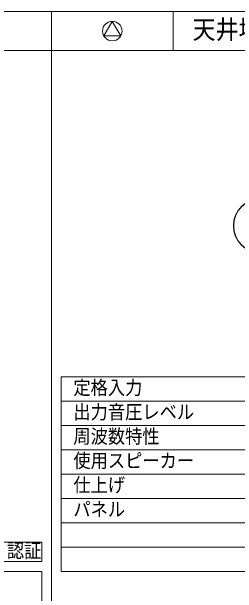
# Model space of a CAD drawing. Units: millimetres on the paper. Extents: x -401 to 401, y -280 to 280.
# Drawn here: x -266.2 to -219.8, y 0.5 to 120 of the extents above; entities that cross this region are included whole.
import ezdxf
from ezdxf.enums import TextEntityAlignment as Align

# ---------------------------------------------------------------- set-up
doc = ezdxf.new("R2010")
doc.units = ezdxf.units.MM
for name, color, linetype, lineweight in [('0-1_WAKU', 4, 'Continuous', 9), ('0-3_WAKU-M', 7, 'Continuous', 9), ('0-4_(J)SP', 7, 'Continuous', 9), ('0-5_GAIKEI', 4, 'Continuous', 9), ('0-7_MOJI1', 7, 'Continuous', 9)]:
    doc.layers.add(name, color=color, linetype=linetype, lineweight=lineweight)
doc.styles.add('ＭＳ ゴシック', font='')
doc.styles.get('ＭＳ ゴシック').set_extended_font_data('MS Gothic')

msp = doc.modelspace()

# ---------------------------------------------------------------- linework, layer by layer
at = {"layer": '0-1_WAKU', "color": 3}
for p, q in [((-255.989, 5.017), (-255.989, 45.017)), ((-255.989, 45.017), (-130.989, 45.017)), ((-259.989, 5.017), (-384.989, 5.017)), ((-259.989, -114.983), (-259.989, 5.017)), ((-255.989, 5.017), (-130.989, 5.017))]:
    msp.add_line(p, q, dxfattribs=at)
at = {"layer": '0-1_WAKU'}
for p, q in [((-130.989, 40.017), (-255.989, 40.017)), ((-130.989, 35.017), (-255.989, 35.017)), ((-130.989, 30.017), (-255.989, 30.017)), ((-255.989, 25.017), (-130.989, 25.017)), ((-255.989, 20.017), (-130.989, 20.017)), ((-255.989, 15.017), (-130.989, 15.017)), ((-255.989, 10.017), (-130.989, 10.017))]:
    msp.add_line(p, q, dxfattribs=at)
at = {"layer": '0-3_WAKU-M'}
for p, q in [((-386.989, 120.017), (387.011, 120.017)), ((-257.989, 120.017), (-257.989, -239.983)), ((-232.989, 120.017), (-232.989, 112.017)), ((-386.989, 112.017), (387.011, 112.017))]:
    msp.add_line(p, q, dxfattribs=at)
at = {"layer": '0-4_(J)SP'}
msp.add_lwpolyline([(-245.489, 118.017), (-247.221, 115.017), (-243.757, 115.017)], close=True, dxfattribs=at)
msp.add_circle((-245.489, 116.017), 2, dxfattribs=at)
at = {"layer": '0-5_GAIKEI', "color": 7}
msp.add_circle((-214.989, 76.017), 5.6, dxfattribs=at)
at = {"layer": '0-5_GAIKEI'}
msp.add_circle((-214.989, 76.017), 5.543, dxfattribs=at)
at = {"layer": '0-7_MOJI1'}
msp.add_lwpolyline([(-277.989, 7.017), (-277.989, 11.017), (-259.989, 11.017), (-259.989, 7.017)], close=True, dxfattribs=at)

# ---------------------------------------------------------------- texts
at = {"layer": '0-7_MOJI1', "style": 'ＭＳ ゴシック', "width": 0.9}
for s, height, p in [('天井埋込スピーカー', 3.849, (-228.989, 113.277)), ('定格入力', 2.889, (-253.489, 40.462)), ('出力音圧レベル', 2.889, (-253.489, 35.462)), ('周波数特性', 2.889, (-253.489, 30.462)), ('使用スピーカー', 2.889, (-253.489, 25.462)), ('仕上げ', 2.889, (-253.489, 20.462)), ('パネル', 2.889, (-253.489, 15.462)), ('ＣＵＤ認証', 2.889, (-277.789, 6.962))]:
    msp.add_text(s, height=height, dxfattribs=at).set_placement(p, align=Align.BOTTOM_LEFT)

doc.saveas('drawing.dxf')
